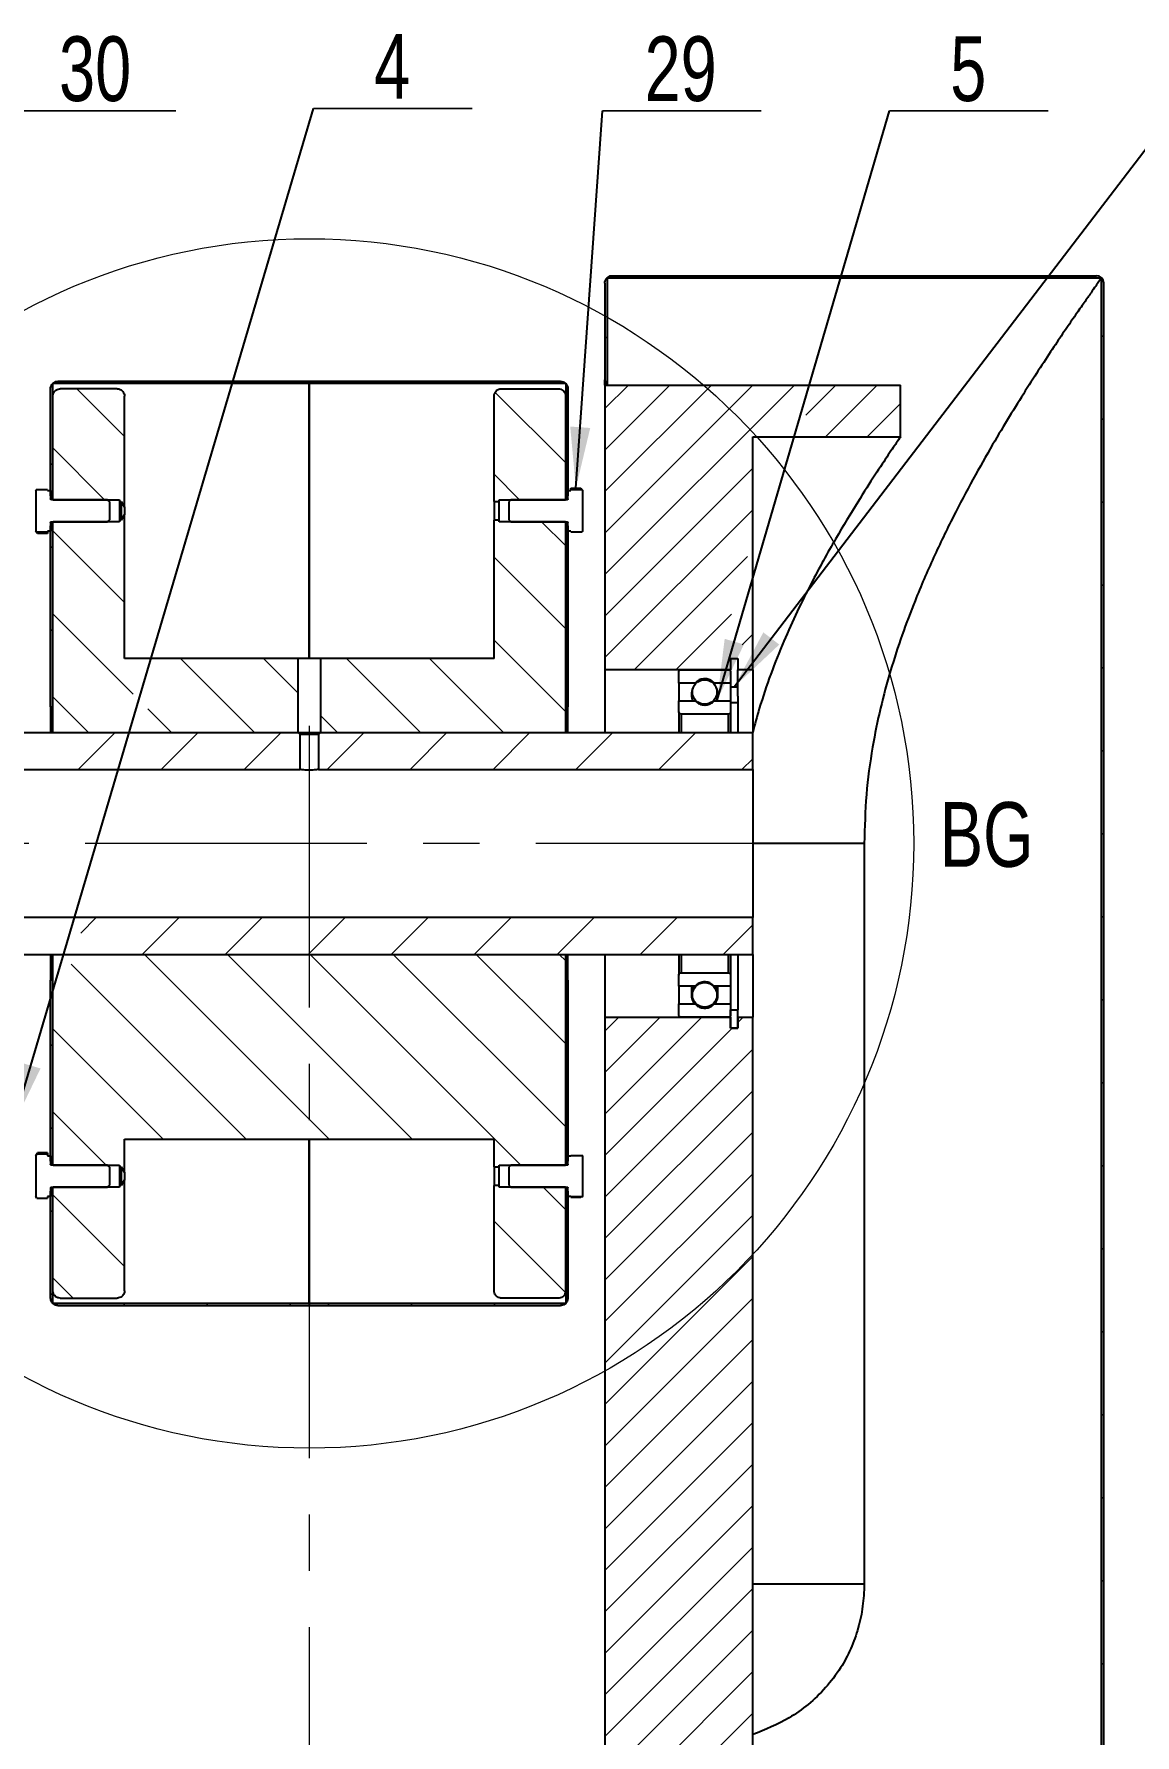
# Model space of a CAD drawing. Header units: millimetres. Extents: x 2 to 1187, y 2 to 839.
# Drawn here: x 672.5 to 732.1, y 697.7 to 789.8 of the extents above; entities that cross this region are included whole.
import ezdxf

# ---------------------------------------------------------------- set-up
doc = ezdxf.new("R2010")
doc.units = ezdxf.units.MM
doc.linetypes.add('CENTERX2', pattern=[20.32, 12.7, -2.54, 2.54, -2.54])
doc.styles.add('SLDTEXTSTYLE0', font='TXT', dxfattribs={"width": 0.75})
doc.dimstyles.new('SLDDIMSTYLE0', dxfattribs={"dimtxt": 0.18, "dimasz": 3.302, "dimexe": 0, "dimexo": 0.0625, "dimgap": 0, "dimtad": 0, "dimtih": 1, "dimtoh": 1, "dimdec": 0, "dimrnd": 1e-09, "dimzin": 0, "dimdsep": 46, "dimtxsty": 'Standard', "dimsah": 1, "dimcen": 0.09, "dimadec": 0, "dimazin": 0, "dimtfac": 3.302, "dimtdec": 0, "dimtofl": 0, "dimtmove": 0, "dimatfit": 3, "dimfxl": 1, "dimfrac": 2, "dimtolj": 1, "dimtzin": 0, "dimarcsym": 0})

# ---------------------------------------------------------------- blocks, each defined once
blk = doc.blocks.new('SW_HATCH_0')
at = {"color": 0, "linetype": 'Continuous', "lineweight": 18}
for p, q in [((53.218, 256.759), (53.338, 256.639)), ((57.708, 256.759), (57.828, 256.639)), ((62.198, 256.759), (62.318, 256.639)), ((66.689, 256.759), (66.809, 256.639)), ((71.179, 256.759), (71.299, 256.639)), ((52, 253.487), (52.12, 253.367)), ((78.88, 253.547), (79, 253.427)), ((23.416, 250.639), (26, 248.056)), ((26.533, 251.039), (26.413, 250.919)), ((31.023, 251.039), (30.903, 250.919)), ((35.513, 251.039), (35.393, 250.919)), ((36.487, 251.039), (36.607, 250.919)), ((40.977, 251.039), (41.097, 250.919)), ((45.467, 251.039), (45.587, 250.919)), ((46.063, 250.444), (49.88, 246.626)), ((53.274, 250.839), (52, 249.566)), ((55.519, 250.839), (52, 247.321)), ((57.764, 250.839), (52, 245.076)), ((60.009, 250.839), (52, 242.83)), ((62.254, 250.839), (52, 240.585)), ((64.499, 250.839), (62.867, 249.207)), ((66.744, 250.839), (63.944, 248.039)), ((68, 249.85), (66.189, 248.039)), ((78.88, 249.057), (79, 248.937)), ((22.12, 247.446), (24.926, 244.639)), ((22.12, 246.626), (22, 246.506)), ((46, 246.016), (47.377, 244.639)), ((49.88, 246.626), (49.983, 246.524)), ((60, 246.34), (52, 238.34)), ((60, 244.095), (52, 236.095)), ((78.88, 244.567), (79, 244.447)), ((25.897, 243.669), (26, 243.566)), ((48.577, 243.439), (49.88, 242.136)), ((22.12, 242.136), (22, 242.016)), ((22.12, 242.956), (26, 239.076)), ((49.88, 242.136), (50, 242.016)), ((46, 241.526), (49.88, 237.646)), ((59.71, 241.56), (53.589, 235.439)), ((78.88, 240.077), (79, 239.957)), ((22.12, 238.465), (26.466, 234.119)), ((58.849, 238.454), (55.834, 235.439)), ((22.12, 237.646), (22, 237.526)), ((49.88, 237.646), (50, 237.526)), ((46, 237.036), (49.88, 233.156)), ((60, 237.36), (59.424, 236.784)), ((29.036, 236.039), (33.036, 232.039)), ((33.526, 236.039), (35.39, 234.176)), ((38.016, 236.039), (42.016, 232.039)), ((42.506, 236.039), (46.506, 232.039)), ((78.88, 235.587), (79, 235.467)), ((22.12, 233.975), (24.056, 232.039)), ((27.269, 233.316), (28.546, 232.039)), ((36.61, 232.956), (37.526, 232.039)), ((25.494, 232.039), (23.494, 230.039)), ((29.984, 232.039), (27.984, 230.039)), ((34.474, 232.039), (32.474, 230.039)), ((38.964, 232.039), (36.964, 230.039)), ((43.454, 232.039), (41.454, 230.039)), ((47.944, 232.039), (45.944, 230.039)), ((52.434, 232.039), (50.434, 230.039)), ((56.924, 232.039), (54.924, 230.039)), ((78.88, 231.097), (79, 230.977)), ((60, 230.625), (59.415, 230.039)), ((78.88, 226.607), (79, 226.487)), ((24.474, 222.039), (23.628, 221.194)), ((28.964, 222.039), (26.964, 220.039)), ((33.454, 222.039), (31.454, 220.039)), ((37.944, 222.039), (35.944, 220.039)), ((42.434, 222.039), (40.434, 220.039)), ((46.924, 222.039), (44.924, 220.039)), ((51.415, 222.039), (49.415, 220.039)), ((55.905, 222.039), (53.905, 220.039)), ((78.88, 222.117), (79, 221.997)), ((60, 221.645), (58.395, 220.039)), ((27.076, 220.039), (37.076, 210.039)), ((31.566, 220.039), (41.566, 210.039)), ((36.056, 220.039), (47.456, 208.639)), ((40.546, 220.039), (49.88, 210.705)), ((45.036, 220.039), (49.88, 215.196)), ((49.526, 220.039), (49.88, 219.686)), ((23.121, 219.504), (32.585, 210.039)), ((78.88, 217.626), (79, 217.506)), ((57.24, 216.639), (52, 211.4)), ((54.995, 216.639), (52, 213.645)), ((52.75, 216.639), (52, 215.89)), ((59.485, 216.639), (59.2, 216.354)), ((22.12, 216.015), (28.095, 210.039)), ((58.885, 216.039), (52, 209.154)), ((22.12, 215.196), (22, 215.076)), ((49.88, 215.196), (50, 215.076)), ((60, 214.909), (52, 206.909)), ((60, 212.664), (52, 204.664)), ((78.88, 213.136), (79, 213.016)), ((22.12, 211.525), (25.005, 208.639)), ((22.12, 210.705), (22, 210.585)), ((49.88, 210.705), (50, 210.585)), ((60, 210.419), (52, 202.419)), ((60, 208.174), (52, 200.174)), ((78.88, 208.646), (79, 208.526)), ((25.927, 207.718), (26, 207.645)), ((48.656, 207.439), (49.88, 206.215)), ((22.12, 206.215), (22, 206.095)), ((22.12, 207.034), (26, 203.154)), ((49.88, 206.215), (50, 206.095)), ((46, 205.605), (49.863, 201.743)), ((60, 205.929), (52, 197.929)), ((60, 203.684), (52, 195.684)), ((78.88, 204.156), (79, 204.036)), ((22.12, 202.544), (23.225, 201.439)), ((22.12, 201.725), (22, 201.605)), ((49.88, 201.725), (50, 201.605)), ((26.044, 201.159), (25.924, 201.039)), ((30.535, 201.159), (30.415, 201.039)), ((35.025, 201.159), (34.905, 201.039)), ((36.975, 201.159), (37.095, 201.039)), ((41.465, 201.159), (41.585, 201.039)), ((45.956, 201.159), (46.076, 201.039)), ((60, 201.439), (52, 193.439)), ((60, 199.194), (52, 191.194)), ((78.88, 199.666), (79, 199.546)), ((60, 196.949), (52, 188.949)), ((78.88, 195.176), (79, 195.056)), ((60, 194.704), (52, 186.704)), ((60, 192.459), (52, 184.459)), ((78.88, 190.686), (79, 190.566)), ((60, 190.214), (52, 182.214)), ((60, 187.969), (52, 179.969)), ((78.88, 186.196), (79, 186.076)), ((60, 185.724), (52, 177.724)), ((60, 183.479), (48, 171.479)), ((78.88, 181.705), (79, 181.585)), ((60, 181.233), (48, 169.233)), ((60, 178.988), (48, 166.988))]:
    blk.add_line(p, q, dxfattribs=at)
blk = doc.blocks.new('SW_NOTE_0_10')
at = {"color": 0, "linetype": 'Continuous', "lineweight": 0}
for p, q in [((0, 0), (8.586, 0)), ((8.586, 0), (0, 0)), ((0, 0), (8.586, 0)), ((8.586, 0), (0, 0)), ((0, 0), (8.586, 0)), ((8.586, 0), (0, 0))]:
    blk.add_line(p, q, dxfattribs=at)
at = {"color": 0, "linetype": 'Continuous', "lineweight": 0, "insert": (4.222, 4.035), "char_height": 3.5, "attachment_point": 2, "style": 'SLDTEXTSTYLE0'}
blk.add_mtext('30', dxfattribs=at)
blk = doc.blocks.new('SW_NOTE_0_13')
at = {"color": 0, "linetype": 'Continuous', "lineweight": 0}
for p, q in [((0, 0), (8.586, 0)), ((8.586, 0), (0, 0)), ((0, 0), (8.586, 0)), ((8.586, 0), (0, 0)), ((0, 0), (8.586, 0)), ((8.586, 0), (0, 0))]:
    blk.add_line(p, q, dxfattribs=at)
at = {"color": 0, "linetype": 'Continuous', "lineweight": 0, "insert": (4.258, 4.035), "char_height": 3.5, "attachment_point": 2, "style": 'SLDTEXTSTYLE0'}
blk.add_mtext('4', dxfattribs=at)
blk = doc.blocks.new('SW_NOTE_0_14')
at = {"color": 0, "linetype": 'Continuous', "lineweight": 0}
for p, q in [((0, 0), (8.586, 0)), ((8.586, 0), (0, 0)), ((0, 0), (8.586, 0)), ((8.586, 0), (0, 0)), ((0, 0), (8.586, 0)), ((8.586, 0), (0, 0))]:
    blk.add_line(p, q, dxfattribs=at)
at = {"color": 0, "linetype": 'Continuous', "lineweight": 0, "insert": (4.222, 4.035), "char_height": 3.5, "attachment_point": 2, "style": 'SLDTEXTSTYLE0'}
blk.add_mtext('29', dxfattribs=at)
blk = doc.blocks.new('SW_NOTE_0_15')
at = {"color": 0, "linetype": 'Continuous', "lineweight": 0}
for p, q in [((0, 0), (8.586, 0)), ((8.586, 0), (0, 0)), ((0, 0), (8.586, 0)), ((8.586, 0), (0, 0)), ((0, 0), (8.586, 0)), ((8.586, 0), (0, 0))]:
    blk.add_line(p, q, dxfattribs=at)
at = {"color": 0, "linetype": 'Continuous', "lineweight": 0, "insert": (4.258, 4.035), "char_height": 3.5, "attachment_point": 2, "style": 'SLDTEXTSTYLE0'}
blk.add_mtext('5', dxfattribs=at)
blk = doc.blocks.new('*U63')
at = {"color": 0, "linetype": 'CENTERX2', "lineweight": 18, "ltscale": 1.2, "transparency": 16777216}
blk.add_line((21.875, 0), (-48.225, 0), dxfattribs=at)

msp = doc.modelspace()

# ---------------------------------------------------------------- linework, layer by layer
at = {"color": 7, "linetype": 'Continuous', "lineweight": 25}
for p, q in [((703.404446, 776.283728), (703.404446, 771.050284)), ((703.524446, 776.563728), (730.284446, 776.563728)), ((703.524446, 776.563728), (703.524446, 770.764627)), ((703.804446, 776.683728), (730.004446, 776.683728)), ((730.284446, 696.764627), (730.284446, 776.563728)), ((730.404446, 696.764627), (730.404446, 776.283728)), ((673.404446, 764.774627), (673.404446, 770.564627)), ((687.404446, 770.844627), (673.524446, 770.844627)), ((673.524446, 764.764627), (673.524446, 770.844627)), ((687.404446, 770.964627), (673.804446, 770.964627)), ((677.004446, 770.564627), (673.924446, 770.564627)), ((687.404446, 770.964627), (687.404446, 770.844627)), ((701.004446, 770.964627), (687.404446, 770.964627)), ((701.284446, 770.844627), (687.404446, 770.844627)), ((697.804446, 770.564627), (700.884446, 770.564627)), ((701.284446, 770.844627), (701.284446, 764.764627)), ((701.404446, 770.564627), (701.404446, 764.774627)), ((703.404446, 770.764627), (703.404446, 771.050284)), ((703.404446, 770.764627), (703.404446, 755.364627)), ((703.404446, 770.764627), (719.404446, 770.764627)), ((719.404446, 767.964627), (719.404446, 770.764627)), ((673.524446, 764.574627), (673.524446, 770.164627)), ((677.404446, 764.16434), (677.404446, 770.164627)), ((697.404446, 764.464627), (697.404446, 770.164627)), ((701.284446, 764.574627), (701.284446, 770.164627)), ((711.404446, 767.964627), (719.404446, 767.964627)), ((711.404446, 755.364627), (711.404446, 767.964627)), ((672.604446, 765.064627), (672.625899, 765.101785)), ((672.604446, 765.064627), (672.604446, 762.864627)), ((673.244446, 765.101785), (672.625899, 765.101785)), ((673.244446, 765.101785), (673.244446, 765.064627)), ((673.244446, 765.064627), (673.404446, 765.064627)), ((673.404446, 765.064627), (673.404446, 764.604627)), ((673.404446, 764.774627), (673.414446, 764.764627)), ((673.414446, 764.764627), (673.524446, 764.764627)), ((673.414446, 764.764627), (673.414446, 764.590332)), ((701.284446, 764.764627), (701.394446, 764.764627)), ((701.394446, 764.764627), (701.404446, 764.774627)), ((701.394446, 764.584293), (701.394446, 764.764627)), ((701.404446, 764.604627), (701.404446, 765.064627)), ((701.404446, 765.064627), (701.564446, 765.064627)), ((701.564446, 765.189859), (702.106198, 765.189859)), ((701.564446, 765.101922), (701.564446, 765.189859)), ((702.182914, 765.101922), (701.564446, 765.101922)), ((701.564446, 765.064627), (701.564446, 765.101922)), ((702.106198, 765.189859), (702.182914, 765.101922)), ((702.182914, 765.101922), (702.204446, 765.064627)), ((702.204446, 762.864627), (702.204446, 765.064627)), ((676.492246, 764.564627), (673.444446, 764.564627)), ((673.524446, 764.574627), (673.534446, 764.564627)), ((673.534446, 764.564627), (677.124446, 764.564627)), ((676.604446, 764.452427), (676.492246, 764.564627)), ((676.604446, 763.476827), (676.604446, 764.452427)), ((677.124446, 764.564627), (677.124446, 764.464627)), ((677.124446, 764.464627), (677.224016, 764.464627)), ((677.124446, 764.464627), (677.124446, 763.464627)), ((677.224016, 764.464627), (677.404446, 764.16434)), ((677.224016, 764.464627), (677.224016, 763.464627)), ((677.404446, 764.16434), (677.404446, 763.764913)), ((697.404446, 764.464627), (697.684446, 764.464627)), ((697.404446, 764.464627), (697.404446, 763.464627)), ((697.684446, 764.564627), (701.274446, 764.564627)), ((697.684446, 764.464627), (697.684446, 764.564627)), ((697.684446, 763.464627), (697.684446, 764.464627)), ((698.316646, 764.564627), (698.204446, 764.452427)), ((698.204446, 764.452427), (698.204446, 763.476827)), ((701.364446, 764.564627), (698.316646, 764.564627)), ((701.274446, 764.564627), (701.284446, 764.574627)), ((673.404446, 763.324627), (673.404446, 762.864627)), ((673.414446, 763.164627), (673.404446, 763.154627)), ((673.404446, 753.364627), (673.404446, 763.154627)), ((673.414446, 763.344933), (673.414446, 763.164627)), ((673.524446, 763.164627), (673.414446, 763.164627)), ((673.444446, 763.364627), (676.492246, 763.364627)), ((673.534446, 763.364627), (673.524446, 763.354627)), ((673.524446, 751.964627), (673.524446, 763.354627)), ((673.524446, 753.364627), (673.524446, 763.164627)), ((677.124446, 763.364627), (673.534446, 763.364627)), ((676.492246, 763.364627), (676.604446, 763.476827)), ((677.124446, 763.464627), (677.124446, 763.364627)), ((677.224016, 763.464627), (677.124446, 763.464627)), ((677.404446, 763.764913), (677.224016, 763.464627)), ((677.404446, 755.964627), (677.404446, 763.764913)), ((697.404446, 755.964627), (697.404446, 763.464627)), ((697.684446, 763.464627), (697.404446, 763.464627)), ((697.684446, 763.364627), (697.684446, 763.464627)), ((701.274446, 763.364627), (697.684446, 763.364627)), ((698.204446, 763.476827), (698.316646, 763.364627)), ((698.316646, 763.364627), (701.364446, 763.364627)), ((701.284446, 763.354627), (701.274446, 763.364627)), ((701.284446, 751.964627), (701.284446, 763.354627)), ((701.284446, 763.164627), (701.284446, 753.364627)), ((701.394446, 763.164627), (701.284446, 763.164627)), ((701.394446, 763.164627), (701.394446, 763.338922)), ((701.404446, 763.154627), (701.394446, 763.164627)), ((701.404446, 762.864627), (701.404446, 763.324627)), ((701.404446, 763.154627), (701.404446, 753.364627)), ((672.625899, 762.827469), (672.604446, 762.864627)), ((672.625899, 762.827469), (673.244446, 762.827469)), ((672.702694, 762.739548), (672.625899, 762.827469)), ((673.244446, 762.739548), (672.702694, 762.739548)), ((673.404446, 762.864627), (673.244446, 762.864627)), ((673.244446, 762.864627), (673.244446, 762.827469)), ((673.244446, 762.827469), (673.244446, 762.739548)), ((701.564446, 762.864627), (701.404446, 762.864627)), ((701.564446, 762.827332), (701.564446, 762.864627)), ((701.564446, 762.827332), (702.182913, 762.827332)), ((702.204446, 762.864627), (702.182913, 762.827332)), ((686.794446, 755.964627), (677.404446, 755.964627)), ((686.794446, 751.964627), (686.794446, 755.964627)), ((688.014446, 755.964627), (686.794446, 755.964627)), ((688.014446, 755.964627), (688.014446, 751.964627)), ((697.404446, 755.964627), (688.014446, 755.964627)), ((710.204446, 755.964627), (710.604446, 755.964627)), ((710.204446, 755.964627), (710.204446, 755.364627)), ((710.604446, 755.964627), (710.604446, 755.364627)), ((710.204446, 755.364627), (703.404446, 755.364627)), ((707.404446, 754.644627), (707.404446, 755.244627)), ((708.281282, 754.644627), (707.404446, 754.644627)), ((707.524446, 755.364627), (710.084446, 755.364627)), ((709.327609, 754.644627), (709.327609, 754.569809)), ((710.204446, 754.644627), (709.327609, 754.644627)), ((710.204446, 755.295269), (710.204446, 755.364627)), ((710.204446, 755.244627), (710.204446, 754.644627)), ((711.404446, 755.364627), (710.604446, 755.364627)), ((710.604446, 753.925271), (710.604446, 755.364627)), ((708.138533, 753.742318), (708.118145, 753.686224)), ((709.489901, 753.688872), (709.470359, 753.742318)), ((710.204446, 754.433397), (710.604446, 754.433397)), ((710.604446, 753.925271), (710.604446, 753.58652)), ((673.404446, 753.364627), (673.404446, 751.964627)), ((673.404446, 753.364627), (673.524446, 753.364627)), ((701.284446, 753.364627), (701.404446, 753.364627)), ((701.404446, 751.964627), (701.404446, 753.364627)), ((707.404446, 753.684627), (708.281282, 753.684627)), ((707.404446, 753.084627), (707.404446, 753.684627)), ((707.404446, 753.084627), (707.404446, 751.964627)), ((710.084446, 752.964627), (707.524446, 752.964627)), ((707.524446, 752.964627), (707.524446, 751.964627)), ((709.327609, 753.684627), (710.204446, 753.684627)), ((710.084446, 752.964627), (710.084446, 751.964627)), ((710.204446, 753.684627), (710.204446, 753.084627)), ((710.204446, 753.58652), (710.604446, 753.58652)), ((710.204446, 753.084627), (710.204446, 751.964627)), ((710.604446, 753.58652), (710.604446, 751.964627)), ((664.204446, 751.964627), (686.794446, 751.964627)), ((673.524446, 751.964627), (686.794446, 751.964627)), ((686.794446, 751.964627), (688.014446, 751.964627)), ((686.904446, 751.854627), (686.794446, 751.964627)), ((688.014446, 751.964627), (687.904446, 751.854627)), ((688.014446, 751.964627), (701.284446, 751.964627)), ((688.014446, 751.964627), (711.404446, 751.964627)), ((711.404446, 749.964627), (711.404446, 751.964627)), ((687.904446, 751.854627), (686.904446, 751.854627)), ((686.904446, 749.964627), (686.904446, 751.854627)), ((687.904446, 751.854627), (687.904446, 749.964627)), ((661.404446, 749.964627), (686.904446, 749.964627)), ((687.904446, 749.964627), (711.404446, 749.964627)), ((717.444243, 745.964627), (711.404446, 745.964627)), ((717.444243, 745.964627), (717.444243, 705.883823)), ((711.404446, 741.964627), (661.404446, 741.964627)), ((711.404446, 739.964627), (711.404446, 741.964627)), ((664.204446, 739.964627), (711.404446, 739.964627)), ((673.404446, 739.964627), (673.404446, 738.564627)), ((673.524446, 728.574627), (673.524446, 739.964627)), ((673.524446, 739.964627), (701.284446, 739.964627)), ((701.284446, 728.574627), (701.284446, 739.964627)), ((701.404446, 738.564627), (701.404446, 739.964627)), ((707.404446, 739.964627), (707.404446, 738.844627)), ((707.524446, 739.964627), (707.524446, 738.964627)), ((710.084446, 739.964627), (710.084446, 738.964627)), ((710.204446, 739.964627), (710.204446, 738.844627)), ((673.524446, 738.564627), (673.404446, 738.564627)), ((673.404446, 728.774627), (673.404446, 738.564627)), ((673.524446, 728.764627), (673.524446, 738.564627)), ((701.404446, 738.564627), (701.284446, 738.564627)), ((701.284446, 738.564627), (701.284446, 728.764627)), ((701.404446, 738.564627), (701.404446, 728.774627)), ((707.404446, 738.244627), (707.404446, 738.844627)), ((708.281282, 738.244627), (707.404446, 738.244627)), ((707.524446, 738.964627), (710.084446, 738.964627)), ((710.204446, 738.244627), (709.327609, 738.244627)), ((710.204446, 738.844627), (710.204446, 738.244627)), ((707.404446, 737.284627), (708.281282, 737.284627)), ((707.404446, 736.684627), (707.404446, 737.284627)), ((708.281282, 737.286296), (708.281282, 737.284627)), ((709.327609, 737.286296), (709.333017, 737.289556)), ((709.327609, 737.286296), (709.327609, 737.284627)), ((709.327609, 737.284627), (710.204446, 737.284627)), ((710.204446, 737.284627), (710.204446, 736.684627)), ((703.404446, 736.564627), (703.404446, 696.764627)), ((703.404446, 736.564627), (710.204446, 736.564627)), ((710.084446, 736.564627), (707.524446, 736.564627)), ((710.204446, 736.964627), (710.604446, 736.964627)), ((710.204446, 735.964627), (710.204446, 736.964627)), ((710.204446, 736.564627), (710.204446, 735.964627)), ((710.604446, 735.964627), (710.604446, 736.964627)), ((710.604446, 736.564627), (710.604446, 735.964627)), ((710.604446, 736.564627), (711.404446, 736.564627)), ((711.404446, 696.764627), (711.404446, 736.564627)), ((710.204446, 735.964627), (710.604446, 735.964627)), ((710.604446, 735.964627), (710.204446, 735.964627)), ((677.404446, 729.964627), (697.404446, 729.964627)), ((677.404446, 728.16434), (677.404446, 729.964627)), ((697.404446, 728.464627), (697.404446, 729.964627)), ((672.604446, 729.064627), (672.656431, 729.154667)), ((672.604446, 729.064627), (672.604446, 726.864627)), ((672.656431, 729.154667), (672.702694, 729.223731)), ((673.244446, 729.154667), (672.656431, 729.154667)), ((673.244446, 729.223731), (672.702694, 729.223731)), ((673.244446, 729.223731), (673.244446, 729.154667)), ((673.244446, 729.154667), (673.244446, 729.064627)), ((673.244446, 729.064627), (673.404446, 729.064627)), ((673.404446, 729.064627), (673.404446, 728.604627)), ((701.404446, 728.604627), (701.404446, 729.064627)), ((701.404446, 729.064627), (701.564446, 729.064627)), ((702.202953, 729.067213), (701.564446, 729.067213)), ((701.564446, 729.064627), (701.564446, 729.067213)), ((702.202953, 729.067213), (702.204446, 729.064627)), ((702.204446, 726.864627), (702.204446, 729.064627)), ((673.404446, 728.774627), (673.414446, 728.764627)), ((673.414446, 728.764627), (673.524446, 728.764627)), ((673.414446, 728.764627), (673.414446, 728.590332)), ((676.492246, 728.564627), (673.444446, 728.564627)), ((673.524446, 728.574627), (673.534446, 728.564627)), ((673.534446, 728.564627), (677.124446, 728.564627)), ((676.604446, 728.452427), (676.492246, 728.564627)), ((676.604446, 727.476827), (676.604446, 728.452427)), ((677.124446, 728.564627), (677.124446, 728.464627)), ((677.124446, 728.464627), (677.224016, 728.464627)), ((677.124446, 728.464627), (677.124446, 727.464627)), ((677.224016, 728.464627), (677.404446, 728.16434)), ((677.224016, 728.464627), (677.224016, 727.464627)), ((677.404446, 728.16434), (677.404446, 727.764913)), ((697.404446, 728.464627), (697.684446, 728.464627)), ((697.404446, 728.464627), (697.404446, 727.464627)), ((697.684446, 728.564627), (701.274446, 728.564627)), ((697.684446, 728.464627), (697.684446, 728.564627)), ((697.684446, 727.464627), (697.684446, 728.464627)), ((698.316646, 728.564627), (698.204446, 728.452427)), ((698.204446, 728.452427), (698.204446, 727.476827)), ((701.364446, 728.564627), (698.316646, 728.564627)), ((701.274446, 728.564627), (701.284446, 728.574627)), ((701.284446, 728.764627), (701.394446, 728.764627)), ((701.394446, 728.764627), (701.404446, 728.774627)), ((701.394446, 728.585026), (701.394446, 728.764627)), ((673.404446, 727.324627), (673.404446, 726.864627)), ((673.414446, 727.164627), (673.404446, 727.154627)), ((673.404446, 721.364627), (673.404446, 727.154627)), ((673.414446, 727.344228), (673.414446, 727.164627)), ((673.524446, 727.164627), (673.414446, 727.164627)), ((673.444446, 727.364627), (676.492246, 727.364627)), ((673.534446, 727.364627), (673.524446, 727.354627)), ((673.524446, 721.764627), (673.524446, 727.354627)), ((673.524446, 721.084627), (673.524446, 727.164627)), ((677.124446, 727.364627), (673.534446, 727.364627)), ((676.492246, 727.364627), (676.604446, 727.476827)), ((677.124446, 727.464627), (677.124446, 727.364627)), ((677.224016, 727.464627), (677.124446, 727.464627)), ((677.404446, 727.764913), (677.224016, 727.464627)), ((677.404446, 721.764627), (677.404446, 727.764913)), ((697.684446, 727.464627), (697.404446, 727.464627)), ((697.404446, 721.764627), (697.404446, 727.464627)), ((697.684446, 727.364627), (697.684446, 727.464627)), ((701.274446, 727.364627), (697.684446, 727.364627)), ((698.204446, 727.476827), (698.316646, 727.364627)), ((698.316646, 727.364627), (701.364446, 727.364627)), ((701.284446, 727.354627), (701.274446, 727.364627)), ((701.284446, 721.764627), (701.284446, 727.354627)), ((701.284446, 727.164627), (701.284446, 721.084627)), ((701.394446, 727.164627), (701.284446, 727.164627)), ((701.394446, 727.164627), (701.394446, 727.338922)), ((701.404446, 727.154627), (701.394446, 727.164627)), ((701.404446, 726.864627), (701.404446, 727.324627)), ((701.404446, 727.154627), (701.404446, 721.364627)), ((672.65643, 726.774587), (672.604446, 726.864627)), ((672.65643, 726.774587), (673.244446, 726.774587)), ((673.404446, 726.864627), (673.244446, 726.864627)), ((673.244446, 726.864627), (673.244446, 726.774587)), ((701.564446, 726.864627), (701.404446, 726.864627)), ((701.564446, 726.862041), (701.564446, 726.864627)), ((701.564446, 726.862041), (702.202953, 726.862041)), ((701.564446, 726.823735), (701.564446, 726.862041)), ((701.564446, 726.823735), (702.106198, 726.823735)), ((702.202953, 726.862041), (702.106198, 726.823735)), ((702.204446, 726.864627), (702.202953, 726.862041)), ((673.524446, 721.084627), (687.404446, 721.084627)), ((673.804446, 720.964627), (687.404446, 720.964627)), ((673.924446, 721.364627), (677.004446, 721.364627)), ((687.404446, 721.084627), (687.404446, 720.964627)), ((687.404446, 721.084627), (701.284446, 721.084627)), ((687.404446, 720.964627), (701.004446, 720.964627)), ((700.884446, 721.364627), (697.804446, 721.364627)), ((717.444243, 705.883823), (711.404446, 705.883823))]:
    msp.add_line(p, q, dxfattribs=at)
at = {"color": 7, "linetype": 'CENTERX2', "lineweight": 18, "ltscale": 1.2}
msp.add_line((687.404446, 752.324177), (687.404446, 696.764627), dxfattribs=at)
at = {"color": 7, "linetype": 'Continuous', "lineweight": 25, "flags": 128}
for points in [[(687.404446, 755.985829), (687.404446, 756.142255), (687.404446, 757.850296), (687.404446, 759.488587), (687.404446, 761.047515), (687.404446, 762.51793), (687.404446, 763.891204), (687.404446, 765.159278), (687.404446, 766.314709), (687.404446, 767.350719), (687.404446, 768.261226), (687.404446, 769.040888), (687.404446, 769.685129), (687.404446, 770.190169), (687.404446, 770.553044), (687.404446, 770.771624), (687.404446, 770.844627)], [(687.404446, 770.844627), (687.404446, 770.771624), (687.404446, 770.553044), (687.404446, 770.190169), (687.404446, 769.685129), (687.404446, 769.040888), (687.404446, 768.261226), (687.404446, 767.350719), (687.404446, 766.314709), (687.404446, 765.159278), (687.404446, 763.891204), (687.404446, 762.51793), (687.404446, 761.047515), (687.404446, 759.488587), (687.404446, 757.850296), (687.404446, 756.142255), (687.404446, 755.989216)], [(703.404446, 755.364627), (703.404446, 755.290505), (703.404446, 755.069309), (703.404446, 754.704526), (703.404446, 754.20191), (703.404446, 753.569387), (703.404446, 752.816932), (703.404446, 751.964627)], [(707.404446, 754.644627), (707.404446, 754.570368), (707.404446, 754.348863), (707.404446, 753.983901), (707.404446, 753.684627)], [(710.204446, 754.644627), (710.204446, 754.570368), (710.204446, 754.348863), (710.204446, 753.983901), (710.204446, 753.684627)], [(711.404446, 755.364627), (711.404446, 755.290505), (711.404446, 755.069309), (711.404446, 754.704526), (711.404446, 754.20191), (711.404446, 753.569387), (711.404446, 752.816932), (711.404446, 752.009325)], [(707.404446, 753.084627), (707.404446, 752.850934), (707.404446, 752.102314), (707.404446, 751.964627)], [(710.204446, 753.084627), (710.204446, 752.850934), (710.204446, 752.102314), (710.204446, 751.964627)], [(711.404446, 749.964627), (711.404446, 749.887768), (711.404446, 749.660145), (711.404446, 749.290505), (711.404446, 748.793054), (711.404446, 748.186908), (711.404446, 747.495361), (711.404446, 746.744988), (711.404446, 745.964627), (711.404446, 745.184266), (711.404446, 744.433893), (711.404446, 743.742346), (711.404446, 743.1362), (711.404446, 742.638748), (711.404446, 742.269109), (711.404446, 742.041486), (711.404446, 741.964627)], [(703.404446, 739.964627), (703.404446, 739.112322), (703.404446, 738.359867), (703.404446, 737.727344), (703.404446, 737.224728), (703.404446, 736.859945), (703.404446, 736.638749), (703.404446, 736.564627)], [(707.404446, 739.964627), (707.404446, 739.82694), (707.404446, 739.07832), (707.404446, 738.844627)], [(710.204446, 739.964627), (710.204446, 739.82694), (710.204446, 739.07832), (710.204446, 738.844627)], [(710.604446, 739.964627), (710.604446, 739.530207), (710.604446, 738.773921), (710.604446, 738.137212), (710.604446, 737.630667), (710.604446, 737.262709), (710.604446, 737.039459), (710.604446, 736.964627)], [(711.404446, 739.964627), (711.404446, 739.112322), (711.404446, 738.359867), (711.404446, 737.727344), (711.404446, 737.224728), (711.404446, 736.859945), (711.404446, 736.638749), (711.404446, 736.564627)], [(707.404446, 738.244627), (707.404446, 737.945352), (707.404446, 737.580391), (707.404446, 737.358885), (707.404446, 737.284627)], [(710.204446, 738.244627), (710.204446, 737.945352), (710.204446, 737.580391), (710.204446, 737.358885), (710.204446, 737.284627)], [(687.404446, 729.943356), (687.404446, 729.411323), (687.404446, 728.03805), (687.404446, 726.769976), (687.404446, 725.614544), (687.404446, 724.578535), (687.404446, 723.668028), (687.404446, 722.888366), (687.404446, 722.244125), (687.404446, 721.739085), (687.404446, 721.37621), (687.404446, 721.15763), (687.404446, 721.084627)], [(687.404446, 721.084627), (687.404446, 721.15763), (687.404446, 721.37621), (687.404446, 721.739085), (687.404446, 722.244125), (687.404446, 722.888366), (687.404446, 723.668028), (687.404446, 724.578535), (687.404446, 725.614544), (687.404446, 726.769976), (687.404446, 728.03805), (687.404446, 729.411323), (687.404446, 729.935011)]]:
    msp.add_lwpolyline(points, dxfattribs=at)
at = {"color": 7, "linetype": 'Continuous', "lineweight": 18}
msp.add_circle((687.404448, 745.964627), 32.716026, dxfattribs=at)
at = {"color": 7, "linetype": 'Continuous', "lineweight": 25}
for centre in [(708.804446, 754.159948), (708.804446, 737.769306)]:
    msp.add_circle(centre, 0.664595, dxfattribs=at)
for centre, radius, start, end in [((730.004446, 776.283728), 0.4, 0, 90), ((703.804446, 771.050284), 0.4, 180, 225.572996), ((708.804446, 754.016106), 0.72, 151.94941877, 207.72758416), ((708.804446, 754.016106), 0.72, 331.98097626, 28.05057155), ((708.804446, 737.769306), 0.72, 137.90671721, 222.13494137), ((708.804446, 738.036412), 0.72, 163.04155728, 190.68971807), ((708.804446, 737.769306), 0.72, 317.70757733, 42.23720898), ((708.804446, 738.036412), 0.72, 349.31028713, 17.16004552)]:
    msp.add_arc(centre, radius, start, end, dxfattribs=at)
for points, knots in [([(703.404446, 776.283728), (703.404996, 776.299166), (703.407141, 776.359374), (703.438222, 776.462268), (703.517627, 776.573533), (703.629717, 776.651803), (703.731568, 776.681353), (703.79039, 776.68327), (703.804446, 776.683728)], [0, 0, 0, 0, 0.074016936, 0.288664438, 0.503311941, 0.717959444, 0.932606947, 1, 1, 1, 1]), ([(730.284446, 776.563728), (730.256922, 776.525219), (730.201327, 776.447436), (729.815558, 775.90433), (729.351735, 775.243457), (728.88552, 774.572013), (728.337495, 773.77222), (727.696698, 772.82104), (726.970165, 771.719897), (726.159418, 770.457606), (725.295902, 769.069201), (724.345917, 767.479734), (723.325557, 765.683519), (722.247139, 763.648372), (721.185284, 761.460691), (720.256439, 759.310916), (719.480309, 757.256818), (718.847073, 755.31562), (718.302153, 753.289123), (717.844754, 751.049839), (717.51178, 748.602101), (717.466861, 746.847903), (717.444243, 745.964627)], [0, 0, 0, 0, 0.069729224, 0.140844595, 0.182722031, 0.224602364, 0.26747024, 0.310341371, 0.356979956, 0.403622229, 0.451232948, 0.498846053, 0.553988788, 0.60913156, 0.665676565, 0.722213965, 0.764890227, 0.807560816, 0.851293148, 0.895016833, 0.947138691, 1, 1, 1, 1]), ([(673.404446, 770.564627), (673.404996, 770.580065), (673.407141, 770.640274), (673.438222, 770.743168), (673.517627, 770.854433), (673.629717, 770.932702), (673.731568, 770.962252), (673.79039, 770.964169), (673.804446, 770.964627)], [0, 0, 0, 0, 0.074016936, 0.288664438, 0.503311941, 0.717959444, 0.932606947, 1, 1, 1, 1]), ([(673.524446, 770.164627), (673.524996, 770.180065), (673.527141, 770.240274), (673.558222, 770.343168), (673.637627, 770.454433), (673.749717, 770.532702), (673.851568, 770.562252), (673.91039, 770.564169), (673.924446, 770.564627)], [0, 0, 0, 0, 0.074016936, 0.288664438, 0.503311941, 0.717959444, 0.932606947, 1, 1, 1, 1]), ([(677.004446, 770.564627), (677.036185, 770.562388), (677.112769, 770.556987), (677.226517, 770.506147), (677.326489, 770.414002), (677.392244, 770.295), (677.400448, 770.207341), (677.404446, 770.164627)], [0, 0, 0, 0, 0.151942574, 0.366620433, 0.581298292, 0.795976151, 1, 1, 1, 1]), ([(697.404446, 770.164627), (697.404458, 770.166879), (697.404717, 770.213895), (697.422152, 770.306103), (697.490458, 770.424717), (697.594192, 770.513494), (697.705139, 770.558568), (697.777204, 770.562965), (697.804446, 770.564627)], [0, 0, 0, 0, 0.010799784, 0.225480544, 0.440161304, 0.654842064, 0.869522824, 1, 1, 1, 1]), ([(700.884446, 770.564627), (700.929389, 770.56021), (701.019301, 770.551374), (701.139161, 770.482449), (701.229642, 770.380968), (701.277608, 770.268483), (701.282503, 770.194141), (701.284446, 770.164627)], [0, 0, 0, 0, 0.214567573, 0.429261212, 0.643954852, 0.858648492, 1, 1, 1, 1]), ([(701.004446, 770.964627), (701.049389, 770.96021), (701.139301, 770.951374), (701.259161, 770.882449), (701.349642, 770.780968), (701.397608, 770.668483), (701.402503, 770.594141), (701.404446, 770.564627)], [0, 0, 0, 0, 0.2145675728, 0.4292612124, 0.643954852, 0.8586484916, 1, 1, 1, 1]), ([(719.404446, 767.964627), (719.404044, 767.964042), (719.400046, 767.95822), (719.265619, 767.76304), (718.786441, 767.059128), (718.047886, 765.947878), (717.076333, 764.431273), (715.89197, 762.475369), (714.758303, 760.430688), (713.81196, 758.533975), (713.071675, 756.901025), (712.373876, 755.148647), (711.809172, 753.489289), (711.520281, 752.400995), (711.404446, 751.964627)], [0, 0, 0, 0, 0.011629991, 0.115828944, 0.223098718, 0.327259729, 0.433792312, 0.552146575, 0.673041913, 0.741872647, 0.810698672, 0.881626488, 0.952536373, 1, 1, 1, 1]), ([(673.444446, 764.564627), (673.439976, 764.565064), (673.431009, 764.565941), (673.419032, 764.572799), (673.409965, 764.582931), (673.405138, 764.594193), (673.404643, 764.601651), (673.404446, 764.604627)], [0, 0, 0, 0, 0.213430928, 0.428122609, 0.642814291, 0.857505973, 1, 1, 1, 1]), ([(701.404446, 764.604627), (701.404437, 764.604027), (701.404364, 764.59895), (701.402254, 764.58941), (701.395103, 764.577745), (701.384481, 764.569159), (701.373624, 764.565114), (701.366795, 764.564751), (701.364446, 764.564627)], [0, 0, 0, 0, 0.028786516, 0.243450259, 0.458114002, 0.672777744, 0.887441487, 1, 1, 1, 1]), ([(673.404446, 763.324627), (673.404454, 763.325193), (673.404522, 763.330235), (673.406598, 763.339746), (673.41372, 763.351429), (673.42432, 763.360043), (673.435198, 763.36413), (673.442062, 763.364499), (673.444446, 763.364627)], [0, 0, 0, 0, 0.027135402, 0.241800457, 0.456465512, 0.671130566, 0.885795621, 1, 1, 1, 1]), ([(701.364446, 763.364627), (701.368916, 763.36419), (701.377883, 763.363313), (701.38986, 763.356455), (701.398926, 763.346323), (701.403754, 763.335061), (701.404249, 763.327602), (701.404446, 763.324627)], [0, 0, 0, 0, 0.213430928, 0.428122609, 0.642814291, 0.857505973, 1, 1, 1, 1]), ([(707.404446, 755.244627), (707.4045, 755.24724), (707.40483, 755.263282), (707.411986, 755.292574), (707.43413, 755.327122), (707.466519, 755.352239), (707.49854, 755.363403), (707.518211, 755.364332), (707.524446, 755.364627)], [0, 0, 0, 0, 0.041776861, 0.256432047, 0.471087234, 0.68574242, 0.900397607, 1, 1, 1, 1]), ([(709.327609, 754.644627), (709.267898, 754.698111), (709.148445, 754.805105), (708.914412, 754.879184), (708.673268, 754.875629), (708.448468, 754.796884), (708.335278, 754.693801), (708.281282, 754.644627)], [0, 0, 0, 0, 0.203496915, 0.407093465, 0.610690015, 0.814286564, 1, 1, 1, 1]), ([(710.084446, 755.364627), (710.095907, 755.363663), (710.120838, 755.361566), (710.155952, 755.343721), (710.184583, 755.314671), (710.201629, 755.279839), (710.203576, 755.255501), (710.204446, 755.244627)], [0, 0, 0, 0, 0.182651028, 0.397313237, 0.611975447, 0.826637657, 1, 1, 1, 1]), ([(707.524446, 752.964627), (707.512985, 752.965591), (707.488054, 752.967688), (707.45294, 752.985533), (707.424309, 753.014582), (707.407263, 753.049415), (707.405316, 753.073753), (707.404446, 753.084627)], [0, 0, 0, 0, 0.1826510277, 0.3973132374, 0.611975447, 0.8266376567, 1, 1, 1, 1]), ([(708.281282, 753.684627), (708.340994, 753.631143), (708.460447, 753.524149), (708.69448, 753.45007), (708.935624, 753.453625), (709.160424, 753.53237), (709.273614, 753.635453), (709.327609, 753.684627)], [0, 0, 0, 0, 0.203496915, 0.407093465, 0.610690015, 0.814286564, 1, 1, 1, 1]), ([(710.204446, 753.084627), (710.204392, 753.082013), (710.204061, 753.065972), (710.196906, 753.036679), (710.174762, 753.002132), (710.142373, 752.977015), (710.110352, 752.96585), (710.090681, 752.964921), (710.084446, 752.964627)], [0, 0, 0, 0, 0.041776861, 0.256432047, 0.471087234, 0.68574242, 0.900397607, 1, 1, 1, 1]), ([(687.904446, 749.964627), (687.898962, 749.963922), (687.887994, 749.962513), (687.802551, 749.952698), (687.67638, 749.941696), (687.518165, 749.933698), (687.347649, 749.932449), (687.184077, 749.93838), (687.04494, 749.948905), (686.946154, 749.959413), (686.907704, 749.964222), (686.9051, 749.964546), (686.904446, 749.964627)], [0, 0, 0, 0, 0.106802565, 0.213585265, 0.320884966, 0.428539729, 0.535626984, 0.642108698, 0.74889142, 0.856409763, 0.963956214, 1, 1, 1, 1]), ([(707.404446, 738.844627), (707.4045, 738.84724), (707.40483, 738.863282), (707.411986, 738.892574), (707.43413, 738.927122), (707.466519, 738.952239), (707.49854, 738.963403), (707.518211, 738.964332), (707.524446, 738.964627)], [0, 0, 0, 0, 0.041776861, 0.256432047, 0.471087234, 0.68574242, 0.900397607, 1, 1, 1, 1]), ([(709.327609, 738.244627), (709.267898, 738.298111), (709.148445, 738.405105), (708.914412, 738.479184), (708.673268, 738.475629), (708.448468, 738.396884), (708.335278, 738.293801), (708.281282, 738.244627)], [0, 0, 0, 0, 0.203496915, 0.407093465, 0.610690015, 0.814286564, 1, 1, 1, 1]), ([(710.084446, 738.964627), (710.095907, 738.963663), (710.120838, 738.961566), (710.155952, 738.943721), (710.184583, 738.914671), (710.201629, 738.879839), (710.203576, 738.855501), (710.204446, 738.844627)], [0, 0, 0, 0, 0.1826510277, 0.3973132374, 0.611975447, 0.8266376567, 1, 1, 1, 1]), ([(708.274253, 737.289464), (708.272537, 737.288782), (708.268877, 737.287327), (708.27698, 737.286653), (708.281282, 737.286296)], [0, 0, 0, 0, 0.468941311, 1, 1, 1, 1]), ([(708.281282, 737.286296), (708.340993, 737.23283), (708.460444, 737.125873), (708.694474, 737.051817), (708.935615, 737.055369), (709.160418, 737.134085), (709.27361, 737.237135), (709.327609, 737.286296)], [0, 0, 0, 0, 0.2034953282, 0.4070904204, 0.6106826213, 0.8142733068, 1, 1, 1, 1]), ([(708.281282, 737.284627), (708.340994, 737.231143), (708.460447, 737.124149), (708.69448, 737.05007), (708.935624, 737.053625), (709.160424, 737.13237), (709.273614, 737.235453), (709.327609, 737.284627)], [0, 0, 0, 0, 0.203496915, 0.407093465, 0.610690015, 0.814286564, 1, 1, 1, 1]), ([(707.524446, 736.564627), (707.512985, 736.565591), (707.488054, 736.567688), (707.45294, 736.585533), (707.424309, 736.614582), (707.407263, 736.649415), (707.405316, 736.673753), (707.404446, 736.684627)], [0, 0, 0, 0, 0.182651028, 0.397313237, 0.611975447, 0.826637657, 1, 1, 1, 1]), ([(710.204446, 736.684627), (710.204392, 736.682013), (710.204061, 736.665972), (710.196906, 736.636679), (710.174762, 736.602132), (710.142373, 736.577015), (710.110352, 736.56585), (710.090681, 736.564921), (710.084446, 736.564627)], [0, 0, 0, 0, 0.041776861, 0.256432047, 0.471087234, 0.68574242, 0.900397607, 1, 1, 1, 1]), ([(702.204446, 729.062047), (702.204357, 729.063076), (702.204207, 729.064799), (702.203313, 729.06652), (702.202953, 729.067213)], [0, 0, 0, 0, 0.59763469, 1, 1, 1, 1]), ([(673.444446, 728.564627), (673.439976, 728.565064), (673.431009, 728.565941), (673.419032, 728.572799), (673.409965, 728.582931), (673.405138, 728.594193), (673.404643, 728.601651), (673.404446, 728.604627)], [0, 0, 0, 0, 0.2134309275, 0.4281226092, 0.6428142909, 0.8575059726, 1, 1, 1, 1]), ([(701.404446, 728.604627), (701.404393, 728.603107), (701.404182, 728.59711), (701.401101, 728.586839), (701.39318, 728.575698), (701.381985, 728.567851), (701.371782, 728.56487), (701.365875, 728.564674), (701.364446, 728.564627)], [0, 0, 0, 0, 0.0728681346, 0.2875155789, 0.5021630231, 0.7168104674, 0.9314579116, 1, 1, 1, 1]), ([(673.404446, 727.324627), (673.404499, 727.326147), (673.40471, 727.332144), (673.407791, 727.342415), (673.415712, 727.353556), (673.426907, 727.361403), (673.43711, 727.364384), (673.443016, 727.36458), (673.444446, 727.364627)], [0, 0, 0, 0, 0.072868135, 0.287515579, 0.502163023, 0.716810467, 0.931457912, 1, 1, 1, 1]), ([(701.364446, 727.364627), (701.368916, 727.36419), (701.377883, 727.363313), (701.38986, 727.356455), (701.398926, 727.346323), (701.403754, 727.335061), (701.404249, 727.327602), (701.404446, 727.324627)], [0, 0, 0, 0, 0.213430928, 0.428122609, 0.642814291, 0.857505973, 1, 1, 1, 1]), ([(673.924446, 721.364627), (673.879503, 721.369044), (673.789591, 721.377879), (673.669731, 721.446805), (673.579249, 721.548286), (673.531284, 721.660771), (673.526389, 721.735113), (673.524446, 721.764627)], [0, 0, 0, 0, 0.214567573, 0.429261212, 0.643954852, 0.858648492, 1, 1, 1, 1]), ([(677.404446, 721.764627), (677.404434, 721.762375), (677.404175, 721.715358), (677.38674, 721.623151), (677.318433, 721.504537), (677.2147, 721.41576), (677.103753, 721.370686), (677.031688, 721.366289), (677.004446, 721.364627)], [0, 0, 0, 0, 0.010799784, 0.225480544, 0.440161304, 0.654842064, 0.869522824, 1, 1, 1, 1]), ([(697.804446, 721.364627), (697.772707, 721.366865), (697.696123, 721.372267), (697.582375, 721.423107), (697.482403, 721.515251), (697.416647, 721.634254), (697.408444, 721.721913), (697.404446, 721.764627)], [0, 0, 0, 0, 0.151942574, 0.366620433, 0.581298292, 0.795976151, 1, 1, 1, 1]), ([(701.284446, 721.764627), (701.283896, 721.749189), (701.281751, 721.68898), (701.25067, 721.586086), (701.171265, 721.474821), (701.059175, 721.396552), (700.957324, 721.367002), (700.898502, 721.365085), (700.884446, 721.364627)], [0, 0, 0, 0, 0.074016936, 0.288664438, 0.503311941, 0.717959444, 0.932606947, 1, 1, 1, 1]), ([(673.804446, 720.964627), (673.759503, 720.969044), (673.669591, 720.977879), (673.549731, 721.046805), (673.459249, 721.148286), (673.411284, 721.260771), (673.406389, 721.335113), (673.404446, 721.364627)], [0, 0, 0, 0, 0.214567573, 0.429261212, 0.643954852, 0.858648492, 1, 1, 1, 1]), ([(701.404446, 721.364627), (701.403896, 721.349189), (701.401751, 721.28898), (701.37067, 721.186086), (701.291265, 721.074821), (701.179175, 720.996552), (701.077324, 720.967002), (701.018502, 720.965085), (701.004446, 720.964627)], [0, 0, 0, 0, 0.0740169356, 0.2886644384, 0.5033119413, 0.7179594441, 0.9326069469, 1, 1, 1, 1]), ([(717.444243, 705.883823), (717.425307, 705.483768), (717.387426, 704.683502), (717.132747, 703.503438), (716.730402, 702.383104), (716.144733, 701.279893), (715.372588, 700.260166), (714.427547, 699.367286), (713.141272, 698.455501), (712.07853, 698.025061), (711.404446, 697.752038)], [0, 0, 0, 0, 0.09933507, 0.198709072, 0.303694974, 0.408774275, 0.535383404, 0.662148087, 0.785704725, 1, 1, 1, 1])]:
    msp.add_open_spline(points, degree=3, knots=knots, dxfattribs=at)

# ---------------------------------------------------------------- block references
for name, p in [('SW_NOTE_0_10', (671.590909, 785.597273)), ('SW_NOTE_0_13', (687.626263, 785.723535)), ('SW_NOTE_0_14', (703.282828, 785.597273)), ('SW_NOTE_0_15', (718.813131, 785.597273))]:
    msp.add_blockref(name, p, dxfattribs=at)
at = {"color": 7, "linetype": 'Continuous', "lineweight": 18}
msp.add_blockref('SW_HATCH_0', (651.404446, 519.925139), dxfattribs=at)
at = {"color": 7, "linetype": 'CENTERX2', "lineweight": 18, "ltscale": 1.2}
msp.add_blockref('*U63', (693.029446, 745.964627), dxfattribs=at)

# ---------------------------------------------------------------- texts
at = {"color": 7, "linetype": 'Continuous', "lineweight": 18, "insert": (721.531345, 748.201599), "char_height": 3.5, "attachment_point": 1, "style": 'SLDTEXTSTYLE0'}
msp.add_mtext('BG', dxfattribs=at)

# ---------------------------------------------------------------- leaders
at = {"color": 7, "linetype": 'Continuous', "lineweight": 25}
for points in [[(671.404446, 730.77863), (687.626263, 785.723535)], [(701.835322, 765.189859), (703.282828, 785.597273)], [(709.48013, 753.715595), (718.813131, 785.597273)], [(710.404446, 754.433397), (734.343434, 785.723535)]]:
    msp.add_leader(points, dimstyle='SLDDIMSTYLE0', dxfattribs=at)

doc.saveas('drawing.dxf')
